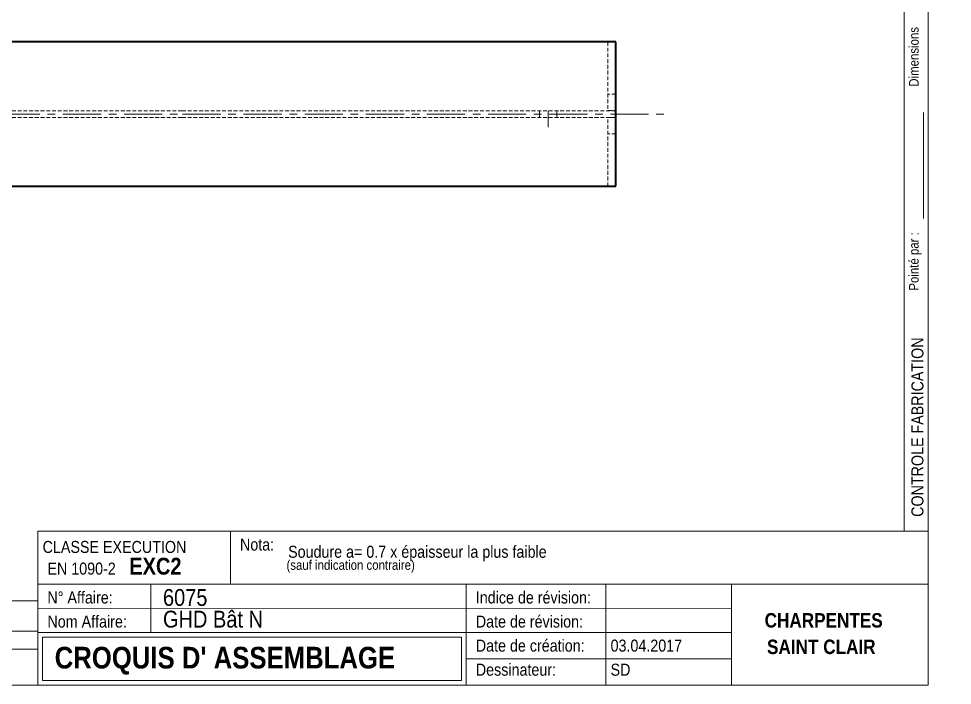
# Model space of a CAD drawing. Header units: millimetres. Extents: x 2 to 410, y 5 to 282.
# Drawn here: x 216 to 410, y 5 to 143.5 of the extents above; entities that cross this region are included whole.
import ezdxf

# ---------------------------------------------------------------- set-up
doc = ezdxf.new("R2010")
doc.units = ezdxf.units.MM
for name, pattern in [('AXES', [12.7, 7.9375, -1.5875, 1.5875, -1.5875]), ('CACHE2', [1.190625, 0.79375, -0.396875]), ('INTERROMPUX2', [9.525, 6.35, -3.175])]:
    doc.linetypes.add(name, pattern=pattern)
for name, color, linetype, lineweight in [('Autre type objet', 1, 'Continuous', 0), ('Axe', 1, 'Continuous', 0), ('Boulon', 7, 'Continuous', 0), ('Cache', 7, 'Continuous', 0), ('Feuille dessin', 5, 'Continuous', 0), ('Piece', 2, 'Continuous', 0)]:
    doc.layers.add(name, color=color, linetype=linetype, lineweight=lineweight)
doc.styles.add('ARIAL', font='ARIAL.TTF')
doc.styles.add('ARIAL_BOLD', font='ARIALBD.TTF')
doc.styles.add('ARIAL_ITALIC', font='ARIALI.TTF')
doc.styles.add('ARIAL_NARROW', font='ARIAL.TTF')

# ---------------------------------------------------------------- blocks, each defined once
blk = doc.blocks.new('*A11')
at = {"layer": 'Boulon', "linetype": 'INTERROMPUX2', "lineweight": 0}
for p, q in [((324.254945, 122.964337), (324.254945, 124.384337)), ((324.254945, 122.964337), (324.254945, 124.384337)), ((324.254945, 122.964337), (324.254945, 124.384337)), ((326.054945, 120.964337), (326.054945, 124.384337)), ((326.054945, 120.964337), (326.054945, 124.384337)), ((326.054945, 120.964337), (326.054945, 124.384337)), ((327.854945, 122.964337), (327.854945, 124.384337)), ((327.854945, 122.964337), (327.854945, 124.384337)), ((327.854945, 122.964337), (327.854945, 124.384337))]:
    blk.add_line(p, q, dxfattribs=at)
blk = doc.blocks.new('*A12')
at = {"layer": 'Axe', "color": 1, "linetype": 'AXES', "lineweight": 15}
for p, q in [((123.612097, 123.674337), (249.95466, 123.674337)), ((250.05466, 123.674337), (350.05466, 123.674337))]:
    blk.add_line(p, q, dxfattribs=at)
at = {"layer": 'Cache', "color": 7, "linetype": 'CACHE2', "lineweight": 20}
for p, q in [((249.95466, 124.384337), (123.612097, 124.384337)), ((340.05466, 124.384337), (250.05466, 124.384337)), ((249.95466, 122.964337), (123.612097, 122.964337)), ((340.05466, 122.964337), (250.05466, 122.964337))]:
    blk.add_line(p, q, dxfattribs=at)
at = {"layer": 'Piece', "color": 2, "linetype": 'Continuous', "lineweight": 40}
for p, q in [((249.95466, 138.674337), (123.612097, 138.674337)), ((340.05466, 138.674337), (250.05466, 138.674337)), ((340.05466, 108.674337), (340.05466, 138.674337)), ((123.612097, 108.674337), (249.95466, 108.674337)), ((250.05466, 108.674337), (340.05466, 108.674337))]:
    blk.add_line(p, q, dxfattribs=at)
blk = doc.blocks.new('*A13')
at = {"layer": 'Cache', "color": 7, "linetype": 'CACHE2', "lineweight": 20}
for p, q in [((338.45466, 108.694334), (338.45466, 122.944334)), ((338.45466, 122.944334), (340.05466, 122.944334)), ((340.05466, 108.694334), (340.05466, 122.944334)), ((340.05466, 119.544334), (338.45466, 119.544334)), ((340.05466, 108.694334), (338.45466, 108.694334))]:
    blk.add_line(p, q, dxfattribs=at)
blk = doc.blocks.new('*A14')
at = {"layer": 'Cache', "color": 7, "linetype": 'CACHE2', "lineweight": 20}
for p, q in [((340.05466, 138.654334), (338.45466, 138.654334)), ((338.45466, 138.654334), (338.45466, 124.404334)), ((340.05466, 124.404334), (340.05466, 138.654334)), ((340.05466, 127.804334), (338.45466, 127.804334)), ((338.45466, 124.404334), (340.05466, 124.404334))]:
    blk.add_line(p, q, dxfattribs=at)
blk = doc.blocks.new('*A15')
at = {"layer": 'Feuille dessin', "linetype": 'Continuous', "lineweight": 0}
for p, q in [((405, 5), (405, 282)), ((5, 5), (405, 5))]:
    blk.add_line(p, q, dxfattribs=at)
blk = doc.blocks.new('*A16')
at = {"layer": 'Autre type objet', "linetype": 'Continuous', "lineweight": 0}
for p, q in [((400, 37), (400, 282)), ((400, 282), (410, 282)), ((405, 37), (405, 282)), ((410, 282), (410, 240)), ((401, 281), (401, 278)), ((404, 281), (401, 281)), ((404, 278), (404, 281)), ((401, 278), (404, 278)), ((404, 246.898947), (401, 246.898947)), ((401, 246.898947), (401, 243.898947)), ((404, 243.898947), (404, 246.898947)), ((401, 243.898947), (404, 243.898947)), ((410, 240), (405, 235)), ((404, 206.87143), (404, 228.87143)), ((401, 181), (401, 178)), ((404, 181), (401, 181)), ((404, 178), (404, 181)), ((401, 178), (404, 178)), ((401, 148), (401, 145)), ((404, 148), (401, 148)), ((404, 145), (404, 148)), ((401, 145), (404, 145)), ((404, 102), (404, 124)), ((400, 37), (405, 37))]:
    blk.add_line(p, q, dxfattribs=at)
at = {"layer": 'Autre type objet', "width": 0.85}
for s, height, style, p in [('Marquage', 2, 'ARIAL', (402.175102, 263.861793)), ('/Etiquette', 2, 'ARIAL', (404.882157, 264.509258)), ('6075 / [4-.28] Ind 0', 2.5, 'ARIAL_ITALIC', (409, 242.657715)), ('VISA', 2, 'ARIAL', (403.660159, 254.754913)), ('Soudures', 2, 'ARIAL', (403, 231.189963)), ('Soudé par :', 2, 'ARIAL', (403.230161, 192.415081)), ('Nbre de pièces', 2, 'ARIAL', (403, 158)), ('Dimensions', 2, 'ARIAL', (403, 129.364258)), ('Pointé par :', 2, 'ARIAL', (403, 87)), ('CONTROLE FABRICATION', 2.5, 'ARIAL', (404, 40))]:
    blk.add_text(s, height=height, rotation=90, dxfattribs=dict(at, style=style)).set_placement(p)
blk = doc.blocks.new('*A17')
at = {"layer": 'Autre type objet', "linetype": 'Continuous', "lineweight": 0}
for p, q in [((220, 37), (405, 37)), ((220, 37), (220, 26)), ((260, 37), (260, 26)), ((405, 37), (405, 26)), ((220, 26), (405, 26))]:
    blk.add_line(p, q, dxfattribs=at)
at = {"layer": 'Autre type objet', "width": 0.85}
for s, height, style, p in [('CLASSE EXECUTION', 2.5, 'ARIAL', (221, 32.5)), ('Nota:', 2.5, 'ARIAL', (262, 33)), ('Soudure a= 0.7 x épaisseur la plus faible', 2.5, 'ARIAL', (272, 31.5)), ('EXC2', 3.5, 'ARIAL_BOLD', (239, 28)), (' (sauf indication contraire)', 2, 'ARIAL', (271, 29)), ('EN 1090-2', 2.5, 'ARIAL', (222, 28))]:
    blk.add_text(s, height=height, dxfattribs=dict(at, style=style)).set_placement(p)
blk = doc.blocks.new('*A18')
at = {"layer": 'Autre type objet', "linetype": 'Continuous', "lineweight": 0}
for p, q in [((35, 22.526986), (220, 22.526986)), ((35.000031, 22.526887), (35, 12.5)), ((89, 22.192397), (124, 22.192397)), ((89, 16.624117), (89, 22.192397)), ((124, 22.192397), (124, 16.624117)), ((177.006307, 22.526553), (177, 12.5)), ((197.000069, 22.525594), (197, 12.5)), ((219.999994, 22.526914), (220, 12.5)), ((35, 16.25), (220, 16.25)), ((54, 16.25), (54, 12.5)), ((124, 16.624117), (89, 16.624117)), ((101, 16.25), (101, 12.5)), ((111, 16.25), (111, 12.5)), ((130, 16.25), (130, 12.5)), ((159, 16.25), (159, 12.5)), ((35, 12.5), (220, 12.5)), ((35, 12.5), (35, 8.75)), ((54, 12.5), (54, 8.75)), ((101, 12.5), (101, 8.75)), ((111, 12.5), (111, 8.75)), ((130, 12.5), (130, 8.75)), ((159, 12.5), (159, 8.75)), ((177, 12.5), (177, 8.75)), ((197, 12.5), (197, 8.75)), ((220, 12.5), (220, 8.75)), ((35, 8.75), (35, 5)), ((54, 8.75), (54, 5)), ((101, 8.75), (101, 5)), ((111, 8.75), (111, 5)), ((130, 8.75), (130, 5)), ((159, 8.75), (159, 5)), ((177, 8.75), (177, 5)), ((197, 8.75), (197, 5)), ((220, 8.75), (220, 5))]:
    blk.add_line(p, q, dxfattribs=at)
at = {"layer": 'Autre type objet', "width": 0.85}
for s, height, style, p in [('TOLERANCES ESSENTIELLES CONFORMES A LA NORME 1090-1', 2.5, 'ARIAL_BOLD', (38, 23.677143)), ('4-28', 4, 'ARIAL', (100.65625, 17.5)), ('1', 3.5, 'ARIAL', (140.83694, 17.899058)), ('LISTE POUR UN ASSEMBLAGE:', 2.5, 'ARIAL', (36, 18.028635)), ('Rep:', 3, 'ARIAL_NARROW', (89.824804, 17.841901)), ('Qtité:', 3, 'ARIAL', (131.03794, 17.899058)), ('7.3', 3.5, 'ARIAL', (183.758911, 17.5)), ('265.5', 3.5, 'ARIAL', (203.3302, 17.5)), ('Repère', 2.5, 'ARIAL', (39, 13.5)), ('Profil', 2.5, 'ARIAL', (72, 13.5)), ('Qté', 2.5, 'ARIAL', (103, 13.5)), ('Matériau', 2.5, 'ARIAL', (114, 13.5)), ('Revêtement', 2.5, 'ARIAL', (134, 13.5)), ('Longueur', 2.5, 'ARIAL', (161, 13.5)), ('Peinture', 2.5, 'ARIAL', (180, 13.5)), ('Poids', 2.5, 'ARIAL', (204, 13.5)), ('52', 2, 'ARIAL', (37, 10)), ('IPE300', 2, 'ARIAL', (55, 9.75)), ('1', 2, 'ARIAL', (107.186523, 9.75)), ('S275JR', 2, 'ARIAL', (116.259277, 9.75)), ('PEINTURE', 2, 'ARIAL', (137.896973, 9.75)), ('6230', 2, 'ARIAL', (166.070312, 9.75)), ('7.2', 2, 'ARIAL', (187.295898, 9.75)), ('263.1', 2, 'ARIAL', (206.663086, 10)), ('100', 2, 'ARIAL', (37, 6.25)), ('PL8*71', 2, 'ARIAL', (55, 6)), ('2', 2, 'ARIAL', (107.186523, 6)), ('S235JR', 2, 'ARIAL', (116.259277, 6)), ('275', 2, 'ARIAL', (167.553711, 6)), ('0.0', 2, 'ARIAL', (187.295898, 6)), ('1.2', 2, 'ARIAL', (209.629883, 6.25))]:
    blk.add_text(s, height=height, dxfattribs=dict(at, style=style)).set_placement(p)
blk = doc.blocks.new('*A19')
at = {"layer": 'Autre type objet', "linetype": 'Continuous', "lineweight": 0}
for p, q in [((220, 26), (405, 26)), ((220, 26), (220, 5)), ((243.5, 26), (243.5, 16)), ((309, 26), (309, 5)), ((338, 26), (338, 5)), ((364.113616, 5), (364.113616, 26)), ((405, 5), (405, 26)), ((220, 21), (364.091573, 20.947521)), ((220, 16), (309, 16)), ((309, 16), (364.1638, 15.995557)), ((221, 15), (308, 15)), ((221, 6), (221, 15)), ((308, 15), (308, 6)), ((309, 10.5), (364.091381, 10.5)), ((308, 6), (221, 6)), ((220, 5), (405, 5))]:
    blk.add_line(p, q, dxfattribs=at)
at = {"layer": 'Autre type objet', "width": 0.85}
for s, height, style, p in [('N° Affaire:', 2.5, 'ARIAL_NARROW', (222, 22)), ('6075', 3.5, 'ARIAL', (246, 21.5)), ('Indice de révision:', 2.5, 'ARIAL_NARROW', (311, 22)), ('Nom Affaire:', 2.5, 'ARIAL_NARROW', (222, 17)), ('GHD Bât N', 3.5, 'ARIAL', (246, 17)), ('Date de révision:', 2.5, 'ARIAL_NARROW', (311, 17)), ('CHARPENTES', 3, 'ARIAL_BOLD', (371, 17)), ('Date de création:', 2.5, 'ARIAL_NARROW', (311, 12)), ('03.04.2017', 2.5, 'ARIAL', (339, 12)), ('SAINT CLAIR', 3, 'ARIAL_BOLD', (371.5, 11.5)), ("CROQUIS D' ASSEMBLAGE", 4.5, 'ARIAL_BOLD', (223.5, 8.5)), ('Dessinateur:', 2.5, 'ARIAL_NARROW', (311, 7)), ('SD', 2.5, 'ARIAL', (339, 7))]:
    blk.add_text(s, height=height, dxfattribs=dict(at, style=style)).set_placement(p)

msp = doc.modelspace()

# ---------------------------------------------------------------- block references
at = {"lineweight": 0}
for name in ['*A15', '*A16', '*A12', '*A14', '*A11', '*A13', '*A17', '*A18', '*A19']:
    msp.add_blockref(name, (0, 0), dxfattribs=at)

doc.saveas('drawing.dxf')
